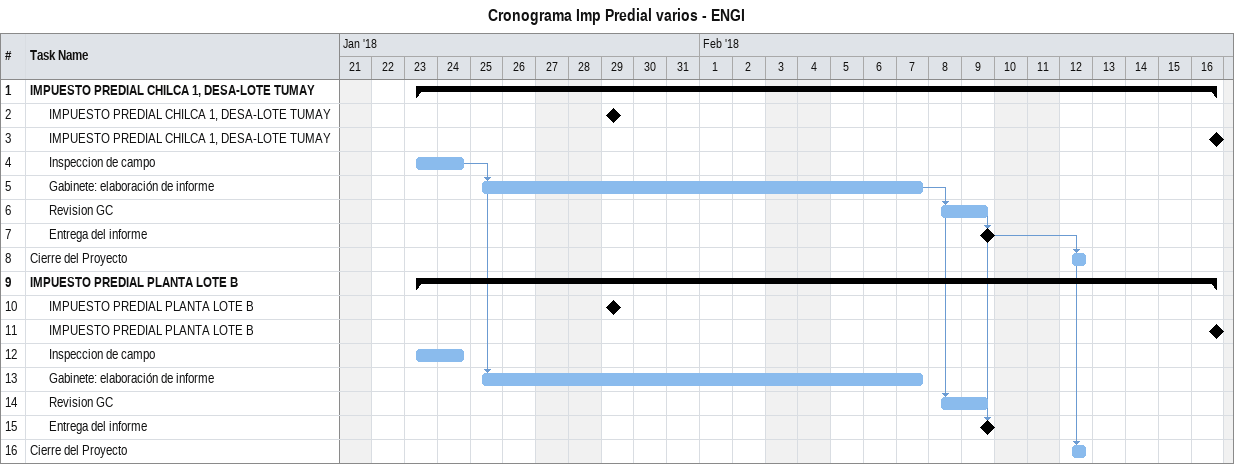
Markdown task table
Cronograma Imp Predial varios - ENGI

| ID | Level | Task | Start | Finish | Predecessors |
|---|---|---|---|---|---|
| 1 | 1 | **IMPUESTO PREDIAL CHILCA 1, DESA-LOTE TUMAY** | 2018-01-23 | 2018-02-16 |  |
| 2 | 2 | IMPUESTO PREDIAL CHILCA 1, DESA-LOTE TUMAY (milestone) | 2018-01-29 | 2018-01-29 |  |
| 3 | 2 | IMPUESTO PREDIAL CHILCA 1, DESA-LOTE TUMAY (milestone) | 2018-02-16 | 2018-02-16 |  |
| 4 | 2 | Inspeccion de campo | 2018-01-23 | 2018-01-24 |  |
| 5 | 2 | Gabinete: elaboración de informe | 2018-01-25 | 2018-02-07 | 4 |
| 6 | 2 | Revision GC | 2018-02-08 | 2018-02-09 | 5 |
| 7 | 2 | Entrega del informe (milestone) | 2018-02-09 | 2018-02-09 | 6 |
| 8 | 1 | Cierre del Proyecto | 2018-02-12 | 2018-02-12 | 7 |
| 9 | 1 | **IMPUESTO PREDIAL PLANTA LOTE B** | 2018-01-23 | 2018-02-16 |  |
| 10 | 2 | IMPUESTO PREDIAL PLANTA LOTE B (milestone) | 2018-01-29 | 2018-01-29 |  |
| 11 | 2 | IMPUESTO PREDIAL PLANTA LOTE B (milestone) | 2018-02-16 | 2018-02-16 |  |
| 12 | 2 | Inspeccion de campo | 2018-01-23 | 2018-01-24 |  |
| 13 | 2 | Gabinete: elaboración de informe | 2018-01-25 | 2018-02-07 | 4 |
| 14 | 2 | Revision GC | 2018-02-08 | 2018-02-09 | 5 |
| 15 | 2 | Entrega del informe (milestone) | 2018-02-09 | 2018-02-09 | 6 |
| 16 | 1 | Cierre del Proyecto | 2018-02-12 | 2018-02-12 | 7 |
